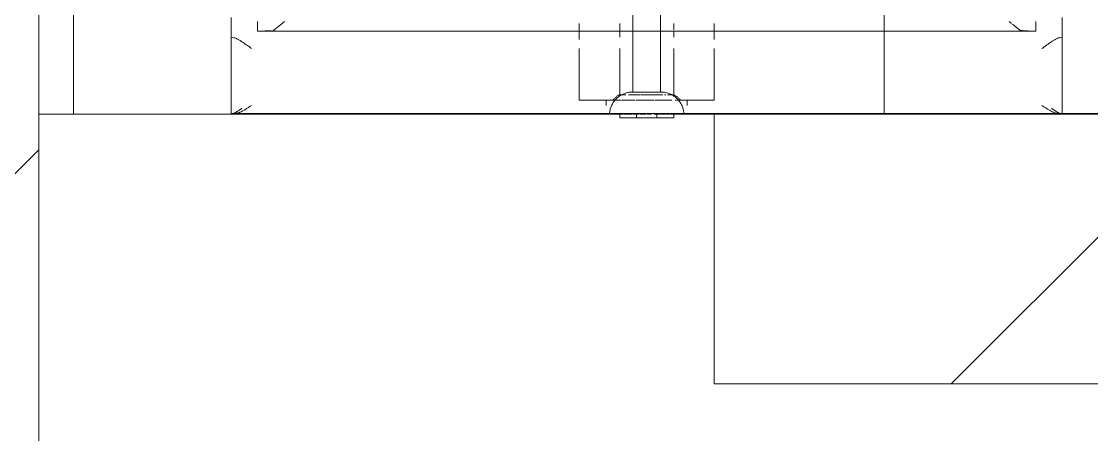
# Model space of a CAD drawing. Header units: millimetres. Extents: x -4000 to 187956, y -58990 to 162485.
# Drawn here: x 487 to 1279, y 15562 to 15868 of the extents above; entities that cross this region are included whole.
import ezdxf

# ---------------------------------------------------------------- set-up
doc = ezdxf.new("R2010")
doc.units = ezdxf.units.MM
for name, color, linetype, lineweight in [('A-FLOR', 192, 'Continuous', 13), ('A-FLOR-PATT', 8, 'Continuous', 13), ('A-WALL', 113, 'Continuous', 13), ('A-WALL-PATT', 111, 'Continuous', 13), ('P-SANR-FIXT', 6, 'Continuous', 9)]:
    doc.layers.add(name, color=color, linetype=linetype, lineweight=lineweight)
pattern_1 = [(45, (0, 0), (-212.132, 212.132), [])]

# ---------------------------------------------------------------- blocks, each defined once
blk = doc.blocks.new('C2400 - C2400-V822-0_000')
at = {"layer": 'P-SANR-FIXT', "color": 250}
for p, q in [((-20, 3), (-20, 0)), ((-19.32, 3), (-20, 3)), ((-3.77, 3), (-20, 3)), ((-7.5, 3), (-7.5, 0)), ((-3.75, 3), (-7.5, 3)), ((7.5, 3), (-7.5, 3)), ((-7.5, 3), (-7.5, 0)), ((-3.75, 3), (-7.5, 3)), ((7.5, 3), (-7.5, 3)), ((-7.5, 3), (-7.5, 0)), ((-3.75, 3), (-7.5, 3)), ((7.5, 3), (-7.5, 3)), ((7.5, 3), (3.75, 3)), ((7.5, 3), (3.75, 3)), ((7.5, 3), (3.75, 3)), ((20, 3), (3.94, 3)), ((7.5, 0), (7.5, 3)), ((7.5, 0), (7.5, 3)), ((7.5, 0), (7.5, 3)), ((20, 3), (19.32, 3)), ((20, 0), (20, 3)), ((-307.5, 0), (-307.5, -56.65)), ((-306.14, 0), (-307.5, 0)), ((-26.15, 0), (-50.01, 0)), ((0, 0), (-26.15, 0)), ((0, 0), (-26.15, 0)), ((0, 0), (-26.15, 0)), ((0, 0), (-26.15, 0)), ((26.15, 0), (0, 0)), ((26.15, 0), (0, 0)), ((26.15, 0), (0, 0)), ((26.15, 0), (0, 0)), ((304.5, 0), (26.15, 0)), ((307.5, 0), (304.5, 0)), ((307.5, -56.65), (307.5, 0)), ((-10.3, -16), (-10.3, -116.64)), ((0, -16), (-10.3, -16)), ((-10.3, -16), (-10.3, -116.64)), ((0, -16), (-10.3, -16)), ((-10.3, -16), (-10.3, -116.64)), ((0, -16), (-10.3, -16)), ((-10.3, -16), (-10.3, -116.64)), ((0, -16), (-10.3, -16)), ((10.3, -16), (0, -16)), ((10.3, -16), (0, -16)), ((10.3, -16), (0, -16)), ((10.3, -16), (0, -16)), ((10.3, -116.64), (10.3, -16)), ((10.3, -116.64), (10.3, -16)), ((10.3, -116.64), (10.3, -16)), ((10.3, -116.64), (10.3, -16)), ((-307.5, -66.71), (-307.5, -56.65)), ((307.5, -56.65), (307.5, -66.71)), ((-307.5, -71.18), (-307.5, -66.71)), ((307.5, -66.71), (307.5, -71.18))]:
    blk.add_line(p, q, dxfattribs=at)
at = {"layer": 'P-SANR-FIXT', "color": 252}
for p, q in [((-3.77, 3), (-19.32, 3)), ((19.32, 3), (3.94, 3)), ((-306.43, 0), (-307.5, 0)), ((-304.5, 0), (-306.14, 0)), ((-50.01, 0), (-304.5, 0)), ((-27, 0), (-30, 0)), ((-30, -6), (-30, -10)), ((30, 0), (27, 0)), ((30, -10), (30, -6)), ((307.5, 0), (306.43, 0)), ((-50, -48.19), (-50, -10)), ((-50, -10), (-21.06, -10)), ((22.35, -10), (50, -10)), ((50, -10), (50, -48.19)), ((-288.04, -61.06), (-288.04, -66.39)), ((-8.92, -61.06), (-288.04, -61.06)), ((-50, -61.06), (-50, -56.65)), ((-50, -61.06), (-8.92, -61.06)), ((288.04, -61.06), (8.92, -61.06)), ((8.92, -61.06), (50, -61.06)), ((50, -56.65), (50, -60.86)), ((288.04, -66.71), (288.04, -61.06)), ((-288.04, -66.71), (-288.04, -68.2)), ((288.04, -68.25), (288.04, -66.76))]:
    blk.add_line(p, q, dxfattribs=at)
at = {"layer": 'P-SANR-FIXT', "color": 254}
for p, q in [((3.77, 3), (-3.77, 3)), ((0, 3), (-3.77, 3)), ((-1.94, 3), (-3.75, 3)), ((-1.94, 3), (-3.75, 3)), ((-1.94, 3), (-3.75, 3)), ((0, 3), (-1.94, 3)), ((0, 3), (-1.94, 3)), ((0, 3), (-1.94, 3)), ((1.94, 3), (0, 3)), ((1.94, 3), (0, 3)), ((1.94, 3), (0, 3)), ((3.77, 3), (0, 3)), ((3.75, 3), (1.94, 3)), ((3.75, 3), (1.94, 3)), ((3.75, 3), (1.94, 3)), ((-3.99, 0), (-26.15, 0)), ((-16.16, 0), (-26.15, 0)), ((-3.99, 0), (-26.15, 0)), ((-16.16, 0), (-26.15, 0)), ((-3.75, 0), (-26.15, 0)), ((-3.99, 0), (-16.16, 0)), ((-3.99, 0), (-16.16, 0)), ((-7.5, 0), (-7.24, 0)), ((-7.5, 0), (-7.24, 0)), ((-7.5, 0), (-5.3, 0)), ((-7.5, 0), (-7.24, 0)), ((-7.5, 0), (-7.24, 0)), ((-7.5, 0), (-7.24, 0)), ((-7.24, 0), (-6.5, 0)), ((-7.24, 0), (-3.75, 0)), ((-7.24, 0), (-6.5, 0)), ((-7.24, 0), (-6.5, 0)), ((-7.24, 0), (-6.5, 0)), ((-6.5, 0), (-5.3, 0)), ((-6.5, 0), (-5.3, 0)), ((-6.5, 0), (-5.3, 0)), ((-6.5, 0), (-3.75, 0)), ((-5.3, 0), (-3.75, 0)), ((-5.3, 0), (0, 0)), ((-5.3, 0), (-3.75, 0)), ((-5.3, 0), (-1.94, 0)), ((-3.75, 0), (-1.94, 0)), ((-1.94, 0), (3.75, 0)), ((-1.94, 0), (0, 0)), ((0, 0), (6.5, 0)), ((0, 0), (1.94, 0)), ((1.94, 0), (3.75, 0)), ((3.75, 0), (6.5, 0)), ((3.75, 0), (5.3, 0)), ((3.75, 0), (5.3, 0)), ((3.75, 0), (5.3, 0)), ((3.75, 0), (7.5, 0)), ((26.15, 0), (3.92, 0)), ((16.16, 0), (4.17, 0)), ((16.16, 0), (4.17, 0)), ((26.15, 0), (4.17, 0)), ((16.16, 0), (4.17, 0)), ((5.3, 0), (7.24, 0)), ((5.3, 0), (6.5, 0)), ((5.3, 0), (6.5, 0)), ((6.5, 0), (7.24, 0)), ((6.5, 0), (7.24, 0)), ((6.5, 0), (7.24, 0)), ((6.5, 0), (7.24, 0)), ((7.24, 0), (7.5, 0)), ((7.24, 0), (7.5, 0)), ((7.24, 0), (7.5, 0)), ((7.24, 0), (7.5, 0)), ((7.24, 0), (7.5, 0)), ((26.15, 0), (16.16, 0)), ((26.15, 0), (16.16, 0)), ((26.15, 0), (16.16, 0)), ((-28.53, -10), (-22.05, -10)), ((-21.91, -10), (-23.37, -10)), ((-21.91, -10), (-23.37, -10)), ((-18.48, -13.99), (-20, -13.99)), ((-13.06, -13.99), (-14.14, -13.99)), ((-9.98, -13.99), (-11.11, -13.99)), ((20, -13.99), (16.63, -13.99)), ((24.94, -10), (28.53, -10)), ((0, -16), (-8.92, -16)), ((0, -16), (-8.92, -16)), ((0, -16), (-8.92, -16)), ((0, -16), (-8.92, -16)), ((8.92, -16), (0, -16)), ((8.92, -16), (0, -16)), ((8.92, -16), (0, -16)), ((8.92, -16), (0, -16)), ((-50, -61.06), (-50, -66.71)), ((-20, -62.01), (-20, -66.71)), ((20, -66.71), (20, -61.35)), ((50, -66.71), (50, -61.06))]:
    blk.add_line(p, q, dxfattribs=at)
at = {"layer": 'P-SANR-FIXT', "color": 253}
for p, q in [((-27, 0), (-28.53, 0)), ((28.53, 0), (27, 0)), ((-50, -10), (-50, -13.43)), ((-50, -13.43), (-50, -48.19)), ((-30, -10), (-22.05, -10)), ((-20, -13.99), (-20, -48.19)), ((-18.48, -13.99), (-20, -13.99)), ((-13.06, -13.99), (-14.14, -13.99)), ((-9.98, -13.99), (-11.81, -13.99)), ((20, -13.99), (15.48, -13.99)), ((20, -48.19), (20, -13.99)), ((23.5, -10), (30, -10)), ((50, -13.43), (50, -10)), ((50, -48.19), (50, -13.43)), ((-50, -54.74), (-50, -57.37)), ((50, -57.37), (50, -54.74)), ((-276.08, -61.76), (-270.65, -66.11)), ((-50, -57.37), (-50, -61.06)), ((-50, -66.71), (-50, -61.06)), ((-20, -56.65), (-20, -61.06)), ((20, -61.06), (20, -56.65)), ((50, -60.86), (50, -57.37)), ((50, -61.06), (50, -66.71)), ((269.9, -66.71), (276.08, -61.76)), ((276.08, -61.76), (276.68, -61.57)), ((-269.9, -66.71), (-268.1, -68.15)), ((267.97, -68.25), (269.78, -66.81))]:
    blk.add_line(p, q, dxfattribs=at)
at = {"layer": 'P-SANR-FIXT', "color": 50}
for p, q in [((-19.9, 0), (-27, 0)), ((-17.63, 0), (-27, 0)), ((-20, 0), (-19.32, 0)), ((-20, 0), (-19.32, 0)), ((-17.63, 0), (-19.9, 0)), ((-19.32, 0), (-17.72, 0)), ((-19.32, 0), (-17.72, 0)), ((-4, 0), (-17.63, 0)), ((-14.49, 0), (-16.34, 0)), ((-16.29, 0), (-14.14, 0)), ((-16.29, 0), (-14.14, 0)), ((-9.27, 0), (-14.16, 0)), ((-14.14, 0), (-10, 0)), ((-14.14, 0), (-13.83, 0)), ((-13.83, 0), (-10, 0)), ((-10, 0), (-8.87, 0)), ((-10, 0), (-8.87, 0)), ((-4, 0), (-8.52, 0)), ((-8.15, 0), (-5.18, 0)), ((-8.15, 0), (-5.18, 0)), ((-5.18, 0), (-3.77, 0)), ((-5.18, 0), (-3.77, 0)), ((0, 0), (-4, 0)), ((0, 0), (-4, 0)), ((0, 0), (-3.99, 0)), ((0, 0), (-3.99, 0)), ((0, 0), (-3.99, 0)), ((0, 0), (-3.99, 0)), ((-3.77, 0), (0, 0)), ((-3.77, 0), (0, 0)), ((-3.75, 0), (-1.94, 0)), ((-3.75, 0), (-1.94, 0)), ((-3.75, 0), (-1.94, 0)), ((3.75, 0), (-3.75, 0)), ((-1.94, 0), (0, 0)), ((-1.94, 0), (0, 0)), ((-1.94, 0), (0, 0)), ((0, 0), (1.94, 0)), ((3.99, 0), (0, 0)), ((0, 0), (1.94, 0)), ((3.99, 0), (0, 0)), ((3.99, 0), (0, 0)), ((3.99, 0), (0, 0)), ((4, 0), (0, 0)), ((4, 0), (0, 0)), ((0, 0), (1.94, 0)), ((0, 0), (3.77, 0)), ((0, 0), (3.77, 0)), ((1.94, 0), (3.75, 0)), ((1.94, 0), (3.75, 0)), ((1.94, 0), (3.75, 0)), ((3.94, 0), (5.18, 0)), ((3.94, 0), (5.18, 0)), ((5.5, 0), (4.18, 0)), ((17.63, 0), (4.18, 0)), ((5.61, 0), (10, 0)), ((5.61, 0), (10, 0)), ((16.34, 0), (5.94, 0)), ((10, 0), (14.14, 0)), ((10, 0), (16.29, 0)), ((14.14, 0), (16.29, 0)), ((19.9, 0), (17.63, 0)), ((27, 0), (17.63, 0)), ((17.72, 0), (19.32, 0)), ((17.72, 0), (19.32, 0)), ((19.32, 0), (20, 0)), ((19.32, 0), (20, 0)), ((27, 0), (19.9, 0)), ((-15.39, -10), (-18.48, -10)), ((-15.39, -10), (-18.48, -10)), ((-16.63, -13.99), (-18.48, -13.99)), ((-15.37, -13.99), (-18.48, -13.99)), ((-18.02, -10), (-11.6, -10)), ((-17.63, -10), (-15.46, -10)), ((-17.63, -10), (-12.05, -10)), ((-14.99, -10), (-12.05, -10)), ((-11.9, -10), (-14.68, -10)), ((-11.9, -10), (-14.68, -10)), ((-11.43, -10), (-6.25, -10)), ((-6.23, -10), (-11.3, -10)), ((-10.97, -10), (-5.89, -10)), ((-10.78, -10), (-6.3, -10)), ((-6.28, -10), (-10.67, -10)), ((-8.32, -13.99), (-9.98, -13.99)), ((0, -13.99), (-9.98, -13.99)), ((-4.89, -13.99), (-7.65, -13.99)), ((-5.18, -10), (0, -10)), ((-5.18, -10), (0, -10)), ((0, -10), (-5.17, -10)), ((0, -10), (-5.17, -10)), ((-4.87, -10), (3.92, -10)), ((0, -13.99), (-3.9, -13.99)), ((0, -10), (4.18, -10)), ((0, -10), (4.18, -10)), ((4.17, -10), (0, -10)), ((4.17, -10), (0, -10)), ((3.9, -13.99), (0, -13.99)), ((4.32, -13.99), (0, -13.99)), ((4.32, -10), (7.45, -10)), ((7.83, -10), (4.59, -10)), ((7.83, -10), (4.59, -10)), ((4.6, -10), (7.87, -10)), ((4.6, -10), (7.87, -10)), ((7.65, -13.99), (4.89, -13.99)), ((13.6, -13.99), (4.89, -13.99)), ((13.6, -13.99), (8.32, -13.99)), ((8.6, -10), (18.56, -10)), ((9.05, -10), (17.63, -10)), ((10.67, -10), (9.2, -10)), ((13.69, -10), (9.2, -10)), ((9.27, -10), (10.78, -10)), ((13.69, -10), (11.56, -10)), ((11.7, -10), (13.93, -10)), ((18.48, -10), (15.35, -10)), ((18.48, -10), (15.35, -10)), ((15.43, -10), (17.63, -10)), ((19.15, -10), (22.35, -10)), ((19.68, -10), (23.5, -10)), ((19.78, -10), (23.5, -10)), ((22.89, -10), (20.13, -10)), ((22.89, -10), (20.21, -10)), ((8.92, -61.06), (-8.92, -61.06)), ((-8.92, -61.06), (8.92, -61.06))]:
    blk.add_line(p, q, dxfattribs=at)
at = {"layer": 'P-SANR-FIXT', "color": 250, "flags": 128}
for points in [[(-10.53, -16), (-11.21, -15.99), (-11.89, -15.95), (-12.56, -15.88), (-13.24, -15.78), (-13.91, -15.66), (-14.57, -15.51), (-15.23, -15.34), (-15.88, -15.14), (-16.52, -14.91), (-17.15, -14.66), (-17.77, -14.38), (-18.38, -14.08), (-18.98, -13.75), (-19.56, -13.4), (-20.13, -13.03), (-20.68, -12.64), (-21.22, -12.22), (-21.74, -11.78), (-22.24, -11.32), (-22.72, -10.84), (-23.19, -10.35), (-23.63, -9.83), (-24.06, -9.3), (-24.46, -8.75), (-24.83, -8.19), (-25.19, -7.61), (-25.52, -7.01), (-25.83, -6.41), (-26.12, -5.79), (-26.37, -5.16), (-26.61, -4.52), (-26.82, -3.87), (-27, -3.22), (-27.15, -2.56), (-27.28, -1.89), (-27.38, -1.22), (-27.46, -0.54), (-27.5, 0)], [(-10.53, -16), (-11.21, -15.99), (-11.89, -15.95), (-12.56, -15.88), (-13.24, -15.78), (-13.91, -15.66), (-14.57, -15.51), (-15.23, -15.34), (-15.88, -15.14), (-16.52, -14.91), (-17.15, -14.66), (-17.77, -14.38), (-18.38, -14.08), (-18.98, -13.75), (-19.56, -13.4), (-20.13, -13.03), (-20.68, -12.64), (-21.22, -12.22), (-21.74, -11.78), (-22.24, -11.32), (-22.72, -10.84), (-23.19, -10.35), (-23.63, -9.83), (-24.06, -9.3), (-24.46, -8.75), (-24.83, -8.19), (-25.19, -7.61), (-25.52, -7.01), (-25.83, -6.41), (-26.12, -5.79), (-26.37, -5.16), (-26.61, -4.52), (-26.82, -3.87), (-27, -3.22), (-27.15, -2.56), (-27.28, -1.89), (-27.38, -1.22), (-27.46, -0.54), (-27.5, 0)], [(-10.53, -16), (-11.21, -15.99), (-11.89, -15.95), (-12.56, -15.88), (-13.24, -15.78), (-13.91, -15.66), (-14.57, -15.51), (-15.23, -15.34), (-15.88, -15.14), (-16.52, -14.91), (-17.15, -14.66), (-17.77, -14.38), (-18.38, -14.08), (-18.98, -13.75), (-19.56, -13.4), (-20.13, -13.03), (-20.68, -12.64), (-21.22, -12.22), (-21.74, -11.78), (-22.24, -11.32), (-22.72, -10.84), (-23.19, -10.35), (-23.63, -9.83), (-24.06, -9.3), (-24.46, -8.75), (-24.83, -8.19), (-25.19, -7.61), (-25.52, -7.01), (-25.83, -6.41), (-26.12, -5.79), (-26.37, -5.16), (-26.61, -4.52), (-26.82, -3.87), (-27, -3.22), (-27.15, -2.56), (-27.28, -1.89), (-27.38, -1.22), (-27.46, -0.54), (-27.5, 0)], [(-10.53, -16), (-11.21, -15.99), (-11.89, -15.95), (-12.56, -15.88), (-13.24, -15.78), (-13.91, -15.66), (-14.57, -15.51), (-15.23, -15.34), (-15.88, -15.14), (-16.52, -14.91), (-17.15, -14.66), (-17.77, -14.38), (-18.38, -14.08), (-18.98, -13.75), (-19.56, -13.4), (-20.13, -13.03), (-20.68, -12.64), (-21.22, -12.22), (-21.74, -11.78), (-22.24, -11.32), (-22.72, -10.84), (-23.19, -10.35), (-23.63, -9.83), (-24.06, -9.3), (-24.46, -8.75), (-24.83, -8.19), (-25.19, -7.61), (-25.52, -7.01), (-25.83, -6.41), (-26.12, -5.79), (-26.37, -5.16), (-26.61, -4.52), (-26.82, -3.87), (-27, -3.22), (-27.15, -2.56), (-27.28, -1.89), (-27.38, -1.22), (-27.46, -0.54), (-27.5, 0)], [(27.5, 0), (27.45, -0.68), (27.37, -1.35), (27.26, -2.02), (27.12, -2.69), (26.96, -3.35), (26.78, -4.01), (26.56, -4.65), (26.32, -5.29), (26.06, -5.91), (25.77, -6.53), (25.46, -7.13), (25.12, -7.72), (24.76, -8.3), (24.38, -8.86), (23.97, -9.41), (23.54, -9.94), (23.1, -10.45), (22.63, -10.94), (22.14, -11.42), (21.64, -11.87), (21.11, -12.3), (20.57, -12.72), (20.02, -13.11), (19.44, -13.48), (18.86, -13.82), (18.26, -14.14), (17.65, -14.44), (17.02, -14.71), (16.39, -14.96), (15.75, -15.18), (15.1, -15.38), (14.44, -15.54), (13.77, -15.69), (13.1, -15.8), (12.43, -15.89), (11.75, -15.96), (11.07, -15.99), (10.53, -16)], [(27.5, 0), (27.45, -0.68), (27.37, -1.35), (27.26, -2.02), (27.12, -2.69), (26.96, -3.35), (26.78, -4.01), (26.56, -4.65), (26.32, -5.29), (26.06, -5.91), (25.77, -6.53), (25.46, -7.13), (25.12, -7.72), (24.76, -8.3), (24.38, -8.86), (23.97, -9.41), (23.54, -9.94), (23.1, -10.45), (22.63, -10.94), (22.14, -11.42), (21.64, -11.87), (21.11, -12.3), (20.57, -12.72), (20.02, -13.11), (19.44, -13.48), (18.86, -13.82), (18.26, -14.14), (17.65, -14.44), (17.02, -14.71), (16.39, -14.96), (15.75, -15.18), (15.1, -15.38), (14.44, -15.54), (13.77, -15.69), (13.1, -15.8), (12.43, -15.89), (11.75, -15.96), (11.07, -15.99), (10.53, -16)], [(27.5, 0), (27.45, -0.68), (27.37, -1.35), (27.26, -2.02), (27.12, -2.69), (26.96, -3.35), (26.78, -4.01), (26.56, -4.65), (26.32, -5.29), (26.06, -5.91), (25.77, -6.53), (25.46, -7.13), (25.12, -7.72), (24.76, -8.3), (24.38, -8.86), (23.97, -9.41), (23.54, -9.94), (23.1, -10.45), (22.63, -10.94), (22.14, -11.42), (21.64, -11.87), (21.11, -12.3), (20.57, -12.72), (20.02, -13.11), (19.44, -13.48), (18.86, -13.82), (18.26, -14.14), (17.65, -14.44), (17.02, -14.71), (16.39, -14.96), (15.75, -15.18), (15.1, -15.38), (14.44, -15.54), (13.77, -15.69), (13.1, -15.8), (12.43, -15.89), (11.75, -15.96), (11.07, -15.99), (10.53, -16)], [(27.5, 0), (27.45, -0.68), (27.37, -1.35), (27.26, -2.02), (27.12, -2.69), (26.96, -3.35), (26.78, -4.01), (26.56, -4.65), (26.32, -5.29), (26.06, -5.91), (25.77, -6.53), (25.46, -7.13), (25.12, -7.72), (24.76, -8.3), (24.38, -8.86), (23.97, -9.41), (23.54, -9.94), (23.1, -10.45), (22.63, -10.94), (22.14, -11.42), (21.64, -11.87), (21.11, -12.3), (20.57, -12.72), (20.02, -13.11), (19.44, -13.48), (18.86, -13.82), (18.26, -14.14), (17.65, -14.44), (17.02, -14.71), (16.39, -14.96), (15.75, -15.18), (15.1, -15.38), (14.44, -15.54), (13.77, -15.69), (13.1, -15.8), (12.43, -15.89), (11.75, -15.96), (11.07, -15.99), (10.53, -16)], [(-10.53, -16), (-10.52, -16), (-10.5, -16), (-10.45, -16), (-10.4, -16), (-10.32, -16), (-10.23, -16), (-10.12, -16), (-10, -16), (-9.85, -16), (-9.7, -16), (-9.53, -16), (-9.34, -16), (-9.14, -16), (-8.92, -16), (-8.69, -16), (-8.45, -16), (-8.19, -16), (-7.92, -16), (-7.63, -16), (-7.34, -16), (-7.03, -16), (-6.71, -16), (-6.38, -16), (-6.04, -16), (-5.69, -16), (-5.33, -16), (-4.96, -16), (-4.59, -16), (-4.2, -16), (-3.82, -16), (-3.42, -16), (-3.02, -16), (-2.61, -16), (-2.2, -16), (-1.79, -16), (-1.37, -16), (-0.95, -16), (-0.53, -16), (-0.11, -16), (0, -16)], [(0, -16), (-0.42, -16), (-0.84, -16), (-1.26, -16), (-1.68, -16), (-2.09, -16), (-2.5, -16), (-2.91, -16), (-3.31, -16), (-3.71, -16), (-4.1, -16), (-4.49, -16), (-4.86, -16), (-5.23, -16), (-5.59, -16), (-5.95, -16), (-6.29, -16), (-6.62, -16), (-6.94, -16), (-7.25, -16), (-7.55, -16), (-7.84, -16), (-8.12, -16), (-8.38, -16), (-8.63, -16), (-8.86, -16), (-9.08, -16), (-9.29, -16), (-9.48, -16), (-9.65, -16), (-9.81, -16), (-9.96, -16), (-10.09, -16), (-10.2, -16), (-10.3, -16), (-10.38, -16), (-10.44, -16), (-10.49, -16), (-10.52, -16), (-10.53, -16)], [(-10.53, -16), (-10.52, -16), (-10.5, -16), (-10.45, -16), (-10.4, -16), (-10.32, -16), (-10.23, -16), (-10.12, -16), (-10, -16), (-9.85, -16), (-9.7, -16), (-9.53, -16), (-9.34, -16), (-9.14, -16), (-8.92, -16), (-8.69, -16), (-8.45, -16), (-8.19, -16), (-7.92, -16), (-7.63, -16), (-7.34, -16), (-7.03, -16), (-6.71, -16), (-6.38, -16), (-6.04, -16), (-5.69, -16), (-5.33, -16), (-4.96, -16), (-4.59, -16), (-4.2, -16), (-3.82, -16), (-3.42, -16), (-3.02, -16), (-2.61, -16), (-2.2, -16), (-1.79, -16), (-1.37, -16), (-0.95, -16), (-0.53, -16), (-0.11, -16), (0, -16)], [(0, -16), (-0.42, -16), (-0.84, -16), (-1.26, -16), (-1.68, -16), (-2.09, -16), (-2.5, -16), (-2.91, -16), (-3.31, -16), (-3.71, -16), (-4.1, -16), (-4.49, -16), (-4.86, -16), (-5.23, -16), (-5.59, -16), (-5.95, -16), (-6.29, -16), (-6.62, -16), (-6.94, -16), (-7.25, -16), (-7.55, -16), (-7.84, -16), (-8.12, -16), (-8.38, -16), (-8.63, -16), (-8.86, -16), (-9.08, -16), (-9.29, -16), (-9.48, -16), (-9.65, -16), (-9.81, -16), (-9.96, -16), (-10.09, -16), (-10.2, -16), (-10.3, -16), (-10.38, -16), (-10.44, -16), (-10.49, -16), (-10.52, -16), (-10.53, -16)], [(-10.53, -16), (-10.52, -16), (-10.5, -16), (-10.45, -16), (-10.4, -16), (-10.32, -16), (-10.23, -16), (-10.12, -16), (-10, -16), (-9.85, -16), (-9.7, -16), (-9.53, -16), (-9.34, -16), (-9.14, -16), (-8.92, -16), (-8.69, -16), (-8.45, -16), (-8.19, -16), (-7.92, -16), (-7.63, -16), (-7.34, -16), (-7.03, -16), (-6.71, -16), (-6.38, -16), (-6.04, -16), (-5.69, -16), (-5.33, -16), (-4.96, -16), (-4.59, -16), (-4.2, -16), (-3.82, -16), (-3.42, -16), (-3.02, -16), (-2.61, -16), (-2.2, -16), (-1.79, -16), (-1.37, -16), (-0.95, -16), (-0.53, -16), (-0.11, -16), (0, -16)], [(0, -16), (-0.42, -16), (-0.84, -16), (-1.26, -16), (-1.68, -16), (-2.09, -16), (-2.5, -16), (-2.91, -16), (-3.31, -16), (-3.71, -16), (-4.1, -16), (-4.49, -16), (-4.86, -16), (-5.23, -16), (-5.59, -16), (-5.95, -16), (-6.29, -16), (-6.62, -16), (-6.94, -16), (-7.25, -16), (-7.55, -16), (-7.84, -16), (-8.12, -16), (-8.38, -16), (-8.63, -16), (-8.86, -16), (-9.08, -16), (-9.29, -16), (-9.48, -16), (-9.65, -16), (-9.81, -16), (-9.96, -16), (-10.09, -16), (-10.2, -16), (-10.3, -16), (-10.38, -16), (-10.44, -16), (-10.49, -16), (-10.52, -16), (-10.53, -16)], [(-10.53, -16), (-10.52, -16), (-10.5, -16), (-10.45, -16), (-10.4, -16), (-10.32, -16), (-10.23, -16), (-10.12, -16), (-10, -16), (-9.85, -16), (-9.7, -16), (-9.53, -16), (-9.34, -16), (-9.14, -16), (-8.92, -16), (-8.69, -16), (-8.45, -16), (-8.19, -16), (-7.92, -16), (-7.63, -16), (-7.34, -16), (-7.03, -16), (-6.71, -16), (-6.38, -16), (-6.04, -16), (-5.69, -16), (-5.33, -16), (-4.96, -16), (-4.59, -16), (-4.2, -16), (-3.82, -16), (-3.42, -16), (-3.02, -16), (-2.61, -16), (-2.2, -16), (-1.79, -16), (-1.37, -16), (-0.95, -16), (-0.53, -16), (-0.11, -16), (0, -16)], [(0, -16), (-0.42, -16), (-0.84, -16), (-1.26, -16), (-1.68, -16), (-2.09, -16), (-2.5, -16), (-2.91, -16), (-3.31, -16), (-3.71, -16), (-4.1, -16), (-4.49, -16), (-4.86, -16), (-5.23, -16), (-5.59, -16), (-5.95, -16), (-6.29, -16), (-6.62, -16), (-6.94, -16), (-7.25, -16), (-7.55, -16), (-7.84, -16), (-8.12, -16), (-8.38, -16), (-8.63, -16), (-8.86, -16), (-9.08, -16), (-9.29, -16), (-9.48, -16), (-9.65, -16), (-9.81, -16), (-9.96, -16), (-10.09, -16), (-10.2, -16), (-10.3, -16), (-10.38, -16), (-10.44, -16), (-10.49, -16), (-10.52, -16), (-10.53, -16)], [(10.53, -16), (10.52, -16), (10.5, -16), (10.45, -16), (10.4, -16), (10.32, -16), (10.23, -16), (10.12, -16), (10, -16), (9.85, -16), (9.7, -16), (9.53, -16), (9.34, -16), (9.14, -16), (8.92, -16), (8.69, -16), (8.45, -16), (8.19, -16), (7.92, -16), (7.63, -16), (7.34, -16), (7.03, -16), (6.71, -16), (6.38, -16), (6.04, -16), (5.69, -16), (5.33, -16), (4.96, -16), (4.59, -16), (4.2, -16), (3.82, -16), (3.42, -16), (3.02, -16), (2.61, -16), (2.2, -16), (1.79, -16), (1.37, -16), (0.95, -16), (0.53, -16), (0.11, -16), (0, -16)], [(0, -16), (0.42, -16), (0.84, -16), (1.26, -16), (1.68, -16), (2.09, -16), (2.5, -16), (2.91, -16), (3.31, -16), (3.71, -16), (4.1, -16), (4.49, -16), (4.86, -16), (5.23, -16), (5.59, -16), (5.95, -16), (6.29, -16), (6.62, -16), (6.94, -16), (7.25, -16), (7.55, -16), (7.84, -16), (8.12, -16), (8.38, -16), (8.63, -16), (8.86, -16), (9.08, -16), (9.29, -16), (9.48, -16), (9.65, -16), (9.81, -16), (9.96, -16), (10.09, -16), (10.2, -16), (10.3, -16), (10.38, -16), (10.44, -16), (10.49, -16), (10.52, -16), (10.53, -16)], [(10.53, -16), (10.52, -16), (10.5, -16), (10.45, -16), (10.4, -16), (10.32, -16), (10.23, -16), (10.12, -16), (10, -16), (9.85, -16), (9.7, -16), (9.53, -16), (9.34, -16), (9.14, -16), (8.92, -16), (8.69, -16), (8.45, -16), (8.19, -16), (7.92, -16), (7.63, -16), (7.34, -16), (7.03, -16), (6.71, -16), (6.38, -16), (6.04, -16), (5.69, -16), (5.33, -16), (4.96, -16), (4.59, -16), (4.2, -16), (3.82, -16), (3.42, -16), (3.02, -16), (2.61, -16), (2.2, -16), (1.79, -16), (1.37, -16), (0.95, -16), (0.53, -16), (0.11, -16), (0, -16)], [(0, -16), (0.42, -16), (0.84, -16), (1.26, -16), (1.68, -16), (2.09, -16), (2.5, -16), (2.91, -16), (3.31, -16), (3.71, -16), (4.1, -16), (4.49, -16), (4.86, -16), (5.23, -16), (5.59, -16), (5.95, -16), (6.29, -16), (6.62, -16), (6.94, -16), (7.25, -16), (7.55, -16), (7.84, -16), (8.12, -16), (8.38, -16), (8.63, -16), (8.86, -16), (9.08, -16), (9.29, -16), (9.48, -16), (9.65, -16), (9.81, -16), (9.96, -16), (10.09, -16), (10.2, -16), (10.3, -16), (10.38, -16), (10.44, -16), (10.49, -16), (10.52, -16), (10.53, -16)], [(10.53, -16), (10.52, -16), (10.5, -16), (10.45, -16), (10.4, -16), (10.32, -16), (10.23, -16), (10.12, -16), (10, -16), (9.85, -16), (9.7, -16), (9.53, -16), (9.34, -16), (9.14, -16), (8.92, -16), (8.69, -16), (8.45, -16), (8.19, -16), (7.92, -16), (7.63, -16), (7.34, -16), (7.03, -16), (6.71, -16), (6.38, -16), (6.04, -16), (5.69, -16), (5.33, -16), (4.96, -16), (4.59, -16), (4.2, -16), (3.82, -16), (3.42, -16), (3.02, -16), (2.61, -16), (2.2, -16), (1.79, -16), (1.37, -16), (0.95, -16), (0.53, -16), (0.11, -16), (0, -16)], [(0, -16), (0.42, -16), (0.84, -16), (1.26, -16), (1.68, -16), (2.09, -16), (2.5, -16), (2.91, -16), (3.31, -16), (3.71, -16), (4.1, -16), (4.49, -16), (4.86, -16), (5.23, -16), (5.59, -16), (5.95, -16), (6.29, -16), (6.62, -16), (6.94, -16), (7.25, -16), (7.55, -16), (7.84, -16), (8.12, -16), (8.38, -16), (8.63, -16), (8.86, -16), (9.08, -16), (9.29, -16), (9.48, -16), (9.65, -16), (9.81, -16), (9.96, -16), (10.09, -16), (10.2, -16), (10.3, -16), (10.38, -16), (10.44, -16), (10.49, -16), (10.52, -16), (10.53, -16)], [(10.53, -16), (10.52, -16), (10.5, -16), (10.45, -16), (10.4, -16), (10.32, -16), (10.23, -16), (10.12, -16), (10, -16), (9.85, -16), (9.7, -16), (9.53, -16), (9.34, -16), (9.14, -16), (8.92, -16), (8.69, -16), (8.45, -16), (8.19, -16), (7.92, -16), (7.63, -16), (7.34, -16), (7.03, -16), (6.71, -16), (6.38, -16), (6.04, -16), (5.69, -16), (5.33, -16), (4.96, -16), (4.59, -16), (4.2, -16), (3.82, -16), (3.42, -16), (3.02, -16), (2.61, -16), (2.2, -16), (1.79, -16), (1.37, -16), (0.95, -16), (0.53, -16), (0.11, -16), (0, -16)], [(0, -16), (0.42, -16), (0.84, -16), (1.26, -16), (1.68, -16), (2.09, -16), (2.5, -16), (2.91, -16), (3.31, -16), (3.71, -16), (4.1, -16), (4.49, -16), (4.86, -16), (5.23, -16), (5.59, -16), (5.95, -16), (6.29, -16), (6.62, -16), (6.94, -16), (7.25, -16), (7.55, -16), (7.84, -16), (8.12, -16), (8.38, -16), (8.63, -16), (8.86, -16), (9.08, -16), (9.29, -16), (9.48, -16), (9.65, -16), (9.81, -16), (9.96, -16), (10.09, -16), (10.2, -16), (10.3, -16), (10.38, -16), (10.44, -16), (10.49, -16), (10.52, -16), (10.53, -16)], [(-305.49, -56.17), (-306.59, -56.32), (-307.27, -56.48), (-307.5, -56.65)], [(307.5, -56.65), (307.27, -56.48), (306.59, -56.32), (305.49, -56.17)]]:
    blk.add_lwpolyline(points, dxfattribs=at)
at = {"layer": 'P-SANR-FIXT', "color": 253, "flags": 128}
for points in [[(-20, -13.99), (-20.46, -13.78), (-20.91, -13.54), (-21.35, -13.29), (-21.78, -13.02), (-22.2, -12.73), (-22.61, -12.43), (-23, -12.11), (-23.38, -11.77), (-23.75, -11.42), (-24.1, -11.05), (-24.44, -10.68), (-24.76, -10.28), (-24.98, -10)], [(24.98, -10), (24.67, -10.4), (24.34, -10.79), (24, -11.16), (23.64, -11.52), (23.27, -11.87), (22.88, -12.2), (22.49, -12.52), (22.08, -12.82), (21.65, -13.1), (21.22, -13.37), (20.78, -13.61), (20.32, -13.84), (20, -13.99)], [(-288.04, -61.06), (-285.09, -61.08), (-282.32, -61.15), (-279.9, -61.26), (-277.98, -61.4), (-276.68, -61.57), (-276.08, -61.76)], [(277.98, -61.4), (279.9, -61.26), (282.32, -61.15), (285.09, -61.08), (288.04, -61.06)]]:
    blk.add_lwpolyline(points, dxfattribs=at)
at = {"layer": 'P-SANR-FIXT', "color": 252}
for points, knots in [([(-299.5, -4), (-299.87, -3.74), (-300.6, -3.22), (-301.69, -2.46), (-302.58, -1.86), (-303.28, -1.41), (-303.79, -1.09), (-304.21, -0.85), (-304.53, -0.67), (-304.77, -0.54), (-305, -0.43), (-305.31, -0.29), (-305.82, -0.09), (-306.2, 0), (-306.43, 0)], [0, 0, 0, 0, 0.142857, 0.285714, 0.428571, 0.5, 0.571429, 0.642857, 0.678571, 0.714286, 0.75, 0.785714, 0.857143, 1, 1, 1, 1]), ([(306.43, 0), (306.2, 0), (305.82, -0.09), (305.31, -0.29), (305, -0.43), (304.77, -0.54), (304.53, -0.67), (304.21, -0.85), (303.79, -1.09), (303.28, -1.41), (302.67, -1.81), (302.09, -2.19), (301.55, -2.56), (300.74, -3.13), (300.05, -3.61), (299.5, -4)], [0, 0, 0, 0, 0.142857, 0.214286, 0.25, 0.285714, 0.321429, 0.357143, 0.428571, 0.5, 0.571429, 0.678571, 0.732143, 0.785714, 1, 1, 1, 1])]:
    blk.add_open_spline(points, degree=3, knots=knots, dxfattribs=at)
at = {"layer": 'P-SANR-FIXT', "color": 250}
for points, knots in [([(-304.5, 0), (-304.05, 0), (-303.34, -0.13), (-302.3, -0.47), (-301.48, -0.8), (-300.64, -1.19), (-299.49, -1.78), (-296.82, -3.26), (-294.35, -4.84), (-292.5, -6)], [0, 0, 0, 0, 0.142857, 0.214286, 0.285714, 0.357143, 0.428571, 0.571429, 1, 1, 1, 1]), ([(292.5, -6), (293.12, -5.61), (294.35, -4.83), (296.19, -3.69), (298.01, -2.6), (299.49, -1.78), (300.64, -1.19), (301.48, -0.8), (302.3, -0.47), (303.34, -0.13), (304.05, 0), (304.5, 0)], [0, 0, 0, 0, 0.142857, 0.285714, 0.428571, 0.571429, 0.642857, 0.714286, 0.785714, 0.857143, 1, 1, 1, 1]), ([(-292.5, -48.19), (-293.19, -48.68), (-294.56, -49.69), (-296.6, -51.16), (-298.6, -52.57), (-300.22, -53.65), (-301.47, -54.42), (-302.38, -54.95), (-303.25, -55.41), (-304.34, -55.91), (-305.05, -56.12), (-305.49, -56.17)], [0, 0, 0, 0, 0.142857, 0.285714, 0.428571, 0.571429, 0.642857, 0.714286, 0.785714, 0.857143, 1, 1, 1, 1]), ([(305.49, -56.17), (305.05, -56.12), (304.34, -55.91), (303.25, -55.41), (302.38, -54.95), (301.47, -54.42), (300.54, -53.84), (299.58, -53.21), (298.43, -52.44), (297.35, -51.69), (296.34, -50.97), (294.81, -49.88), (293.53, -48.93), (292.5, -48.19)], [0, 0, 0, 0, 0.142857, 0.214286, 0.285714, 0.357143, 0.428571, 0.5, 0.571429, 0.678571, 0.732143, 0.785714, 1, 1, 1, 1])]:
    blk.add_open_spline(points, degree=3, knots=knots, dxfattribs=at)
blk = doc.blocks.new('CMF2_NHAXUONG_A_rvt-1-0_000')
at = {"layer": 'A-FLOR-PATT', "lineweight": 9}
h = blk.add_hatch(dxfattribs=at)
h.set_pattern_fill('FP_26', color=252, style=0, pattern_type=2)
h.set_pattern_definition([(270, (159525.1, 137899.7), (600, 4e-14), []), (0, (159525.1, 137899.7), (0, 600), [])])
h.paths.add_polyline_path([(153350, 499.64), (154799.88, 499.64), (154799.88, 5749.54), (153550, 5749.54), (153550, 4899.28), (153349.79, 4899.28), (153349.99, 751.94)])
h.paths.add_polyline_path([(160850.16, 499.64), (165000, 499.64), (165000, 999.28), (165499.79, 999.28), (165499.79, 1749.49), (160850.16, 1749.49), (160850.16, 751.94)])
h.paths.add_polyline_path([(161612.4, 692.63), (161106.49, 692.63), (161106.49, 1295.25), (161612.4, 1295.25), (161612.4, 751.94)])
h.paths.add_polyline_path([(162656.18, 692.63), (162150.27, 692.63), (162150.27, 1295.25), (162656.18, 1295.25), (162656.18, 751.94)])
h.paths.add_polyline_path([(164268.71, 692.63), (164268.71, 1295.25), (164774.62, 1295.25), (164774.62, 692.63)])
h.paths.add_polyline_path([(163221.93, 692.63), (163221.93, 1295.25), (163727.84, 1295.25), (163727.84, 692.63)])
h.paths.add_polyline_path([(153537.16, 761.69), (153537.16, 1267.6), (154139.79, 1267.6), (154139.79, 761.69), (153612.16, 761.69)])
h.paths.add_polyline_path([(153537.16, 1846.69), (153537.16, 2352.6), (154139.79, 2352.6), (154139.79, 1846.69), (153612.16, 1846.69)])
h.paths.add_polyline_path([(154139.79, 2871.7), (153537.16, 2871.7), (153537.16, 3377.61), (154139.79, 3377.61), (154139.79, 2942)])
h.paths.add_polyline_path([(162682.15, 3699.39), (165499.79, 3699.39), (165499.79, 4949.58), (162649.89, 4949.58), (162649.89, 3699.39)])
h.paths.add_polyline_path([(154139.79, 3896.7), (153537.16, 3896.7), (153537.16, 4402.61), (154139.79, 4402.04), (154139.79, 3964.03)])
h.paths.add_polyline_path([(163957.63, 4154.6), (163821.93, 4154.6), (163821.93, 4757.22), (164327.84, 4757.22), (164327.84, 4154.6), (164099.33, 4154.6)])
h.paths.add_polyline_path([(164771.93, 4154.6), (164771.93, 4757.22), (165277.84, 4757.22), (165277.84, 4154.6), (164949.66, 4154.6)])
h.paths.add_polyline_path([(153895.61, 4921.7), (153737.16, 4921.7), (153737.16, 5427.61), (154339.79, 5427.61), (154339.79, 4921.7), (154179.05, 4921.7)])
h.paths.add_polyline_path([(78549.79, 5349.52), (80774.79, 5349.52), (80774.79, 6362.02), (78549.79, 6362.02), (78549.79, 5424.09)])
h.paths.add_polyline_path([(80974.79, 5349.52), (82224.79, 5349.52), (82224.79, 7249.52), (80974.79, 7249.52), (80974.79, 5424.09)])
h.paths.add_polyline_path([(80587.16, 5565.67), (79984.54, 5565.67), (79984.54, 6071.58), (80587.16, 6071.58), (80587.16, 5716.1)])
h.paths.add_polyline_path([(81335.71, 5565.67), (81163.49, 5565.67), (81163.49, 6071.58), (81766.12, 6071.58), (81766.12, 5565.67), (81619.15, 5565.67)])
h.paths.add_polyline_path([(81163.49, 6528.17), (81163.49, 7034.08), (81766.12, 7034.08), (81766.12, 6528.17), (81619.15, 6528.17)])
h.paths.add_polyline_path([(556.14, 15799.64), (4199.78, 15799.64), (4199.78, 17049.64), (499.79, 17049.64), (499.79, 15799.64)])
h.paths.add_polyline_path([(1621.83, 15990.17), (1621.83, 16592.79), (2127.74, 16592.79), (2127.74, 15990.17), (1689.88, 15990.17)])
h.paths.add_polyline_path([(2681.91, 15990.17), (2546.83, 15990.17), (2546.83, 16592.79), (3052.74, 16592.79), (3052.74, 15990.17), (2823.63, 15990.17)])
h.paths.add_polyline_path([(3673.95, 15990.17), (3471.83, 15990.17), (3471.83, 16592.79), (3977.74, 16592.79), (3977.74, 15990.17), (3815.66, 15990.17)])
h.paths.add_polyline_path([(4199.78, 18499.58), (4199.78, 19749.58), (499.79, 19749.58), (499.79, 18499.58), (3957.38, 18499.58)])
h.paths.add_polyline_path([(2546.83, 18954.69), (2546.83, 19557.32), (3052.74, 19557.32), (3052.74, 18954.69), (2823.63, 18954.69)])
h.paths.add_polyline_path([(1973.32, 18954.69), (1621.83, 18954.69), (1621.83, 19557.32), (2127.74, 19557.32), (2127.74, 18954.69)])
h.paths.add_polyline_path([(1202.74, 18954.69), (696.83, 18954.69), (696.83, 19557.32), (1202.74, 19557.32), (1202.74, 19148.52)])
h.paths.add_polyline_path([(1689.88, 19949.58), (4199.78, 19949.58), (4199.78, 21199.58), (499.79, 21199.58), (499.79, 19949.58), (1123.01, 19949.58)])
h.paths.add_polyline_path([(696.83, 20137.56), (696.83, 20740.19), (1202.74, 20740.19), (1202.74, 20137.56), (839.57, 20137.56)])
h.paths.add_polyline_path([(3471.83, 20137.56), (3471.83, 20740.19), (3977.74, 20740.19), (3977.74, 20137.56), (3673.95, 20137.56)])
h.paths.add_polyline_path([(2127.74, 20137.56), (1621.83, 20137.56), (1621.83, 20740.19), (2127.74, 20740.19), (2127.74, 20170.56)])
h.paths.add_polyline_path([(3052.74, 20137.56), (2546.83, 20137.56), (2546.83, 20740.19), (3052.74, 20740.19), (3052.74, 20170.56)])
h.paths.add_polyline_path([(163249.04, 76099.64), (165500.21, 76099.64), (165500.21, 77349.64), (161850.21, 77349.64), (161850.21, 76099.64), (162682.15, 76099.64)])
h.paths.add_polyline_path([(1689.88, 76099.64), (4149.79, 76099.64), (4149.79, 77349.64), (499.79, 77349.64), (499.79, 76099.64), (1123.01, 76099.64)])
h.paths.add_polyline_path([(2590.58, 76552.26), (2590.58, 77154.88), (3096.49, 77154.88), (3096.49, 76552.26), (2681.91, 76552.26)])
h.paths.add_polyline_path([(1831.6, 76552.26), (1653.08, 76552.26), (1653.08, 77154.88), (2158.99, 77154.88), (2158.99, 76552.26), (1973.32, 76552.26)])
h.paths.add_polyline_path([(715.58, 76552.26), (715.58, 77154.88), (1221.49, 77154.88), (1221.49, 76552.26), (839.57, 76552.26)])
h.paths.add_polyline_path([(3815.66, 76552.26), (3528.08, 76552.26), (3528.08, 77154.88), (4033.99, 77154.88), (4033.99, 76552.26), (3957.38, 76552.26)])
h.paths.add_polyline_path([(163957.63, 76557.26), (163881.01, 76557.26), (163881.01, 77159.88), (164386.92, 77159.88), (164386.92, 76557.26), (164099.33, 76557.26)])
h.paths.add_polyline_path([(165091.39, 76557.26), (164797.26, 76557.26), (164797.26, 77159.88), (165303.17, 77159.88), (165303.17, 76557.26), (165233.11, 76557.26)])
h.paths.add_polyline_path([(162257, 76557.26), (162047.26, 76557.26), (162047.26, 77159.88), (162553.17, 77159.88), (162553.17, 76557.26), (162398.7, 76557.26)])
h.paths.add_polyline_path([(162968.51, 76557.26), (162968.51, 77159.88), (163474.42, 77159.88), (163474.42, 76557.26), (163107.31, 76557.26)])
h.paths.add_polyline_path([(499.79, 77549.64), (4149.79, 77549.64), (4149.79, 78799.69), (499.79, 78799.69), (499.79, 77842.41)])
h.paths.add_polyline_path([(165500.21, 77549.64), (165500.21, 78799.64), (161850.21, 78799.64), (161850.21, 77549.64), (164949.66, 77549.64)])
h.paths.add_polyline_path([(715.58, 77737.63), (715.58, 78340.25), (1221.49, 78340.25), (1221.49, 77737.63), (839.57, 77737.63)])
h.paths.add_polyline_path([(1653.08, 77737.63), (1653.08, 78340.25), (2158.99, 78340.25), (2158.99, 77737.63), (1689.88, 77737.63)])
h.paths.add_polyline_path([(2590.58, 77737.63), (2590.58, 78340.25), (3096.49, 78340.25), (3096.49, 77737.63), (2681.91, 77737.63)])
h.paths.add_polyline_path([(165233.11, 77742.62), (164778.51, 77742.62), (164778.51, 78345.25), (165284.42, 78345.25), (165284.42, 77742.62)])
h.paths.add_polyline_path([(162903.51, 77742.62), (162903.51, 78345.25), (163409.42, 78345.25), (163409.42, 77742.62), (162965.59, 77742.62)])
h.paths.add_polyline_path([(164346.92, 77742.62), (163841.01, 77742.62), (163841.01, 78345.25), (164346.92, 78345.25), (164346.92, 77842.41)])
h.paths.add_polyline_path([(161850.21, 80349.64), (165500.21, 80349.64), (165499.79, 81099.2), (165000, 81099.2), (165000, 81599.64), (161850.21, 81599.64), (161850.21, 80762.51)])
h.paths.add_polyline_path([(4149.79, 80349.64), (4149.79, 81599.55), (1000, 81599.55), (1000, 81099.2), (499.79, 81099.2), (500, 80350.4), (3957.38, 80349.68)])
h.paths.add_polyline_path([(163107.31, 80794.78), (162972.26, 80794.78), (162972.26, 81397.4), (163478.17, 81397.4), (163478.17, 80794.78), (163249.04, 80794.78)])
h.paths.add_polyline_path([(164398.17, 80794.78), (163892.26, 80794.78), (163892.26, 81397.4), (164398.17, 81397.4), (164398.17, 81054.52)])
h.paths.add_polyline_path([(162556.92, 80806.9), (162051.01, 80806.9), (162051.01, 81409.52), (162556.92, 81409.52), (162556.92, 80908.51)])
h.paths.add_polyline_path([(2965.35, 80820.03), (2515.58, 80820.03), (2515.58, 81422.65), (3021.49, 81422.65), (3021.49, 80820.03)])
h.paths.add_polyline_path([(1973.32, 80820.03), (1595.58, 80820.03), (1595.58, 81422.65), (2101.49, 81422.65), (2101.49, 80820.03)])
h.paths.add_polyline_path([(3448.08, 80820.03), (3448.08, 81422.65), (3953.99, 81422.65), (3953.99, 80820.03), (3532.22, 80820.03)])
h.paths.add_polyline_path([(85450, 134849.41), (87450, 134849.41), (87450, 135849.41), (85450, 135849.41), (85450, 135076.24)])
h.paths.add_polyline_path([(83319.78, 134849.41), (85250, 134849.41), (85250, 135849.41), (83250, 135849.41), (83250, 134849.41)])
h.paths.add_polyline_path([(85020.39, 135046.45), (84644.32, 135046.45), (84644.32, 135552.36), (85246.95, 135552.36), (85246.95, 135046.45)])
h.paths.add_polyline_path([(85862.19, 135048.95), (85862.19, 135554.86), (86464.82, 135554.86), (86464.82, 135048.95), (86154.14, 135048.95)])
h.paths.add_polyline_path([(11893.62, 135099.65), (12449.79, 135099.65), (12449.79, 140699.64), (11199.68, 140699.64), (11199.68, 135099.65), (11326.75, 135099.65)])
h.paths.add_polyline_path([(153549.79, 135099.75), (154799.68, 135099.75), (154799.68, 140699.64), (153549.79, 140699.64), (153549.79, 136244.28)])
h.paths.add_polyline_path([(11659.54, 135313.72), (11659.54, 135819.63), (12262.16, 135819.63), (12262.16, 135313.72), (11893.62, 135313.72)])
h.paths.add_polyline_path([(153895.61, 135313.72), (153742.07, 135313.72), (153742.07, 135819.63), (154344.69, 135819.63), (154344.69, 135313.72), (154037.33, 135313.72)])
h.paths.add_polyline_path([(163815.91, 135999.54), (165500.12, 135999.54), (165500.12, 137249.82), (162649.79, 137249.82), (162649.79, 135999.54)])
h.paths.add_polyline_path([(2823.63, 135999.54), (3349.79, 135999.54), (3349.79, 137249.81), (499.88, 137249.81), (499.88, 135999.54), (1689.88, 135999.54)])
h.paths.add_polyline_path([(1671.83, 136187.79), (1671.83, 136790.41), (2177.74, 136790.41), (2177.74, 136187.79), (1689.88, 136187.79)])
h.paths.add_polyline_path([(721.83, 136187.79), (721.83, 136790.41), (1227.74, 136790.41), (1227.74, 136187.79)])
h.paths.add_polyline_path([(164771.83, 136192.96), (164771.83, 136795.59), (165277.74, 136795.59), (165277.74, 136192.96), (164949.66, 136192.96)])
h.paths.add_polyline_path([(163821.83, 136192.96), (163821.83, 136795.59), (164327.74, 136795.59), (164327.74, 136192.96)])
h.paths.add_polyline_path([(12177.05, 136247.06), (11659.54, 136247.06), (11659.54, 136752.97), (12262.16, 136752.97), (12262.16, 136247.06)])
h.paths.add_polyline_path([(154037.33, 136247.06), (153742.07, 136247.06), (153742.07, 136752.97), (154344.69, 136752.97), (154344.69, 136247.06), (154179.05, 136247.06)])
h.paths.add_polyline_path([(12177.05, 137180.39), (11659.54, 137180.39), (11659.54, 137686.3), (12262.16, 137686.3), (12262.16, 137180.39)])
h.paths.add_polyline_path([(154179.05, 137180.39), (153742.07, 137180.39), (153742.07, 137686.3), (154344.69, 137686.3), (154344.69, 137180.39)])
h.paths.add_polyline_path([(12262.16, 138113.72), (11659.54, 138113.72), (11659.54, 138619.63), (12262.16, 138619.63), (12262.16, 138288.34)])
h.paths.add_polyline_path([(154344.69, 138113.72), (153742.07, 138113.72), (153742.07, 138619.63), (154344.69, 138619.63), (154344.69, 138142.34)])
h.paths.add_polyline_path([(12262.16, 139047.05), (11659.54, 139047.05), (11659.54, 139552.96), (12262.16, 139552.96), (12262.16, 139164.37)])
h.paths.add_polyline_path([(154179.05, 139047.05), (153742.07, 139047.05), (153742.07, 139552.96), (154344.69, 139552.96), (154344.69, 139047.05)])
h.paths.add_polyline_path([(165500.37, 139449.5), (165500.37, 140699.66), (161049.79, 140699.66), (161049.79, 139449.5), (164949.66, 139449.5)])
h.paths.add_polyline_path([(499.79, 139449.73), (4949.79, 139449.74), (4949.79, 139699.28), (4900, 139699.28), (4900, 140699.64), (1000, 140699.64), (1000, 140199.28), (499.79, 140199.28)])
h.paths.add_polyline_path([(161690.13, 139909.76), (161331.63, 139909.76), (161331.63, 140512.38), (161837.54, 140512.38), (161837.54, 139909.76), (161831.85, 139909.76)])
h.paths.add_polyline_path([(163390.76, 139909.76), (163287.88, 139909.76), (163287.88, 140512.38), (163793.79, 140512.38), (163793.79, 139909.76), (163532.48, 139909.76)])
h.paths.add_polyline_path([(162812.75, 139909.76), (162306.83, 139909.76), (162306.83, 140512.38), (162812.75, 140512.38), (162812.75, 140040.4)])
h.paths.add_polyline_path([(164777.52, 139909.76), (164271.61, 139909.76), (164271.61, 140512.38), (164777.52, 140512.38), (164777.52, 140040.4)])
h.paths.add_polyline_path([(1727.96, 139915.76), (1222.05, 139915.76), (1222.05, 140518.38), (1727.96, 140518.38), (1727.96, 140040.4)])
h.paths.add_polyline_path([(3181.83, 139915.76), (3181.83, 140518.38), (3687.74, 140518.38), (3687.74, 139915.76), (3248.79, 139915.76)])
h.paths.add_polyline_path([(2398.48, 139915.76), (2171.83, 139915.76), (2171.83, 140518.38), (2677.74, 140518.38), (2677.74, 139915.76), (2540.2, 139915.76)])
h.paths.add_polyline_path([(4171.83, 139915.76), (4171.83, 140518.38), (4677.74, 140518.38), (4677.74, 139915.76), (4240.82, 139915.76)])
h.paths.add_polyline_path([(12262.16, 139980.38), (11659.54, 139980.38), (11659.54, 140486.29), (12262.16, 140486.29), (12262.16, 140040.4)])
h.paths.add_polyline_path([(154344.69, 139980.38), (153742.07, 139980.38), (153742.07, 140486.29), (154344.69, 140486.29), (154344.69, 140040.4)])
at = {"layer": 'A-WALL-PATT', "lineweight": 9}
h = blk.add_hatch(dxfattribs=at)
h.set_pattern_fill('FP_13', color=250, style=0, pattern_type=2)
h.set_pattern_definition(pattern_1)
h.paths.add_polyline_path([(499.79, 300), (499.79, 10870.3), (299.79, 10870.3), (300, 300)])
h.paths.add_polyline_path([(299.79, 14590.3), (499.79, 14590.3), (499.79, 17175.27), (299.79, 17175.27), (299.79, 14768.39)])
h.paths.add_polyline_path([(499.79, 18415.27), (499.79, 21090.23), (299.79, 21090.23), (299.79, 18415.27)])
h.paths.add_polyline_path([(499.79, 22330.23), (499.79, 23150.32), (299.79, 23150.32), (299.79, 22330.23)])
h.paths.add_polyline_path([(299.79, 24390.32), (499.79, 24390.32), (499.79, 45350), (299.79, 45350), (299.79, 26448.76)])
h = blk.add_hatch(dxfattribs=at)
h.set_pattern_fill('FP_13', color=250, style=0, pattern_type=2)
h.set_pattern_definition(pattern_1)
h.paths.add_polyline_path([(1123.01, 15600), (4949.79, 15600), (4949.79, 15800), (999.79, 15800), (999.79, 15600)])
at = {"layer": 'A-FLOR', "color": 81, "lineweight": 15}
for p, q in [((499.79, 15799.64), (499.79, 16975.01)), ((932.21, 15799.64), (930.46, 15799.64)), ((935.25, 15799.64), (932.46, 15799.64)), ((939.27, 15799.64), (935.64, 15799.64)), ((944.01, 15799.64), (939.78, 15799.64)), ((945.86, 15799.64), (944.6, 15799.64)), ((959.19, 15799.64), (954.96, 15799.64)), ((963.41, 15799.64), (959.78, 15799.64)), ((966.71, 15799.64), (963.92, 15799.64)), ((968.85, 15799.64), (967.1, 15799.64)), ((4199.78, 15799.64), (999.79, 15799.64))]:
    blk.add_line(p, q, dxfattribs=at)
at = {"layer": 'A-FLOR', "color": 93, "lineweight": 15}
for p, q in [((499.79, 16975.01), (499.79, 15799.64)), ((930.46, 15799.64), (499.79, 15799.64)), ((930.46, 15799.64), (932.21, 15799.64)), ((932.46, 15799.64), (935.25, 15799.64)), ((935.64, 15799.64), (939.27, 15799.64)), ((939.78, 15799.64), (944.01, 15799.64)), ((944.6, 15799.64), (945.86, 15799.64)), ((954.96, 15799.64), (959.19, 15799.64)), ((959.78, 15799.64), (963.41, 15799.64)), ((963.92, 15799.64), (966.71, 15799.64)), ((967.1, 15799.64), (968.85, 15799.64)), ((999.79, 15799.64), (969.1, 15799.64)), ((999.79, 15799.64), (4199.78, 15799.64))]:
    blk.add_line(p, q, dxfattribs=at)
at = {"layer": 'A-FLOR', "color": 94, "lineweight": 15}
for p, q in [((499.79, 15799.64), (930.46, 15799.64)), ((969.1, 15799.64), (999.79, 15799.64))]:
    blk.add_line(p, q, dxfattribs=at)
at = {"layer": 'A-FLOR', "color": 90, "lineweight": 15}
for p, q in [((947.62, 15799.64), (946.03, 15799.64)), ((949.14, 15799.64), (947.84, 15799.64)), ((951.48, 15799.64), (949.78, 15799.64)), ((953.31, 15799.64), (951.72, 15799.64))]:
    blk.add_line(p, q, dxfattribs=at)
at = {"layer": 'A-FLOR', "color": 255, "lineweight": 15}
for p, q in [((946.03, 15799.64), (947.62, 15799.64)), ((947.84, 15799.64), (949.14, 15799.64)), ((949.78, 15799.64), (951.48, 15799.64)), ((951.72, 15799.64), (953.31, 15799.64))]:
    blk.add_line(p, q, dxfattribs=at)
at = {"layer": 'A-WALL', "color": 90, "lineweight": 15}
for p, q in [((499.79, 14590.3), (499.79, 17175.27)), ((4949.79, 15800), (999.79, 15800)), ((999.79, 15800), (999.79, 15600)), ((999.79, 15600), (4949.79, 15600))]:
    blk.add_line(p, q, dxfattribs=at)
at = {"layer": 'A-WALL', "color": 53, "lineweight": 15}
for p, q in [((499.79, 15799.64), (499.79, 16975.01)), ((1399.78, 15800), (1257.28, 15800))]:
    blk.add_line(p, q, dxfattribs=at)
at = {"layer": 'A-WALL', "color": 35, "lineweight": 15}
for p, q in [((499.79, 10400), (499.79, 15799.64)), ((999.79, 15600), (999.79, 15799.64)), ((999.79, 15600), (4949.79, 15600))]:
    blk.add_line(p, q, dxfattribs=at)
at = {"layer": 'A-WALL', "color": 31, "lineweight": 15}
blk.add_line((1255.92, 15800), (999.79, 15800), dxfattribs=at)
at = {"layer": 'P-SANR-FIXT', "color": 250, "lineweight": 9, "rotation": 180}
blk.add_blockref('C2400 - C2400-V822-0_000', (949.78, 15800.01), dxfattribs=at)

msp = doc.modelspace()

# ---------------------------------------------------------------- block references
at = {"lineweight": 5}
msp.add_blockref('CMF2_NHAXUONG_A_rvt-1-0_000', (0, 0), dxfattribs=at)

doc.saveas('drawing.dxf')
